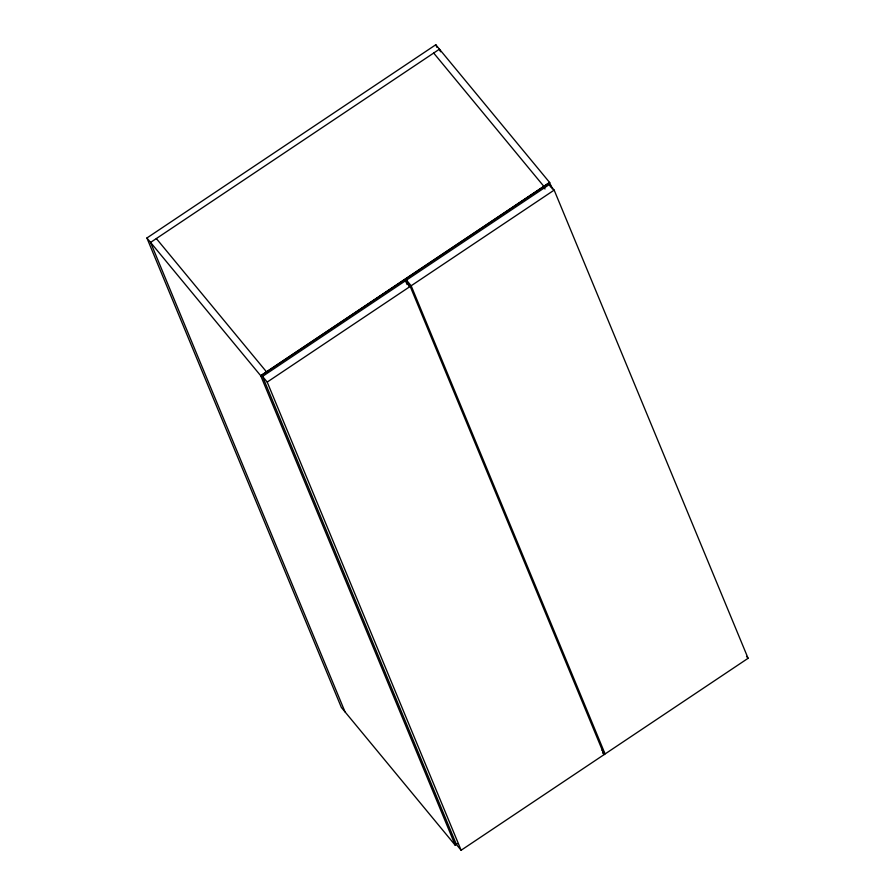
<?xml version="1.0" encoding="UTF-8"?>
<svg xmlns="http://www.w3.org/2000/svg" width="895" height="895" viewBox="0 0 895 895"><rect width="100%" height="100%" fill="white"/><g stroke="black" fill="none" stroke-linecap="round" stroke-linejoin="round"><path stroke-width="1.34" d="M146.903 237.992L435.798 44.75L549.698 182.58L260.803 375.822L146.903 237.992L341.364 707.453L455.264 845.283L260.691 375.676L549.575 182.435L552.372 189.024M262.526 376.415L405.524 280.75L410.201 286.411L604.125 754.597L461.126 850.25L456.45 844.589L262.526 376.415L267.202 382.075L461.126 850.25M409.16 286.557L406.487 280.113L549.485 184.448L554.162 190.109L748.097 658.295L605.087 753.948L601.977 750.178M267.202 382.075L410.201 286.411M605.087 753.948L411.163 285.773L554.162 190.109M455.141 845.137L457.457 843.593M433.683 53.04L543.925 186.44M746.531 656.404L748.097 658.295M406.487 280.113L411.163 285.773M602.57 752.706L604.125 754.597M156.345 238.562L266.587 371.962M549.485 184.448L550.559 187.033M543.802 186.294L544.988 189.024M440.53 51.765L439.456 49.18L150.573 242.422L345.022 711.883M435.798 44.75L436.861 47.334M405.524 280.75L407.124 284.621"/></g></svg>
